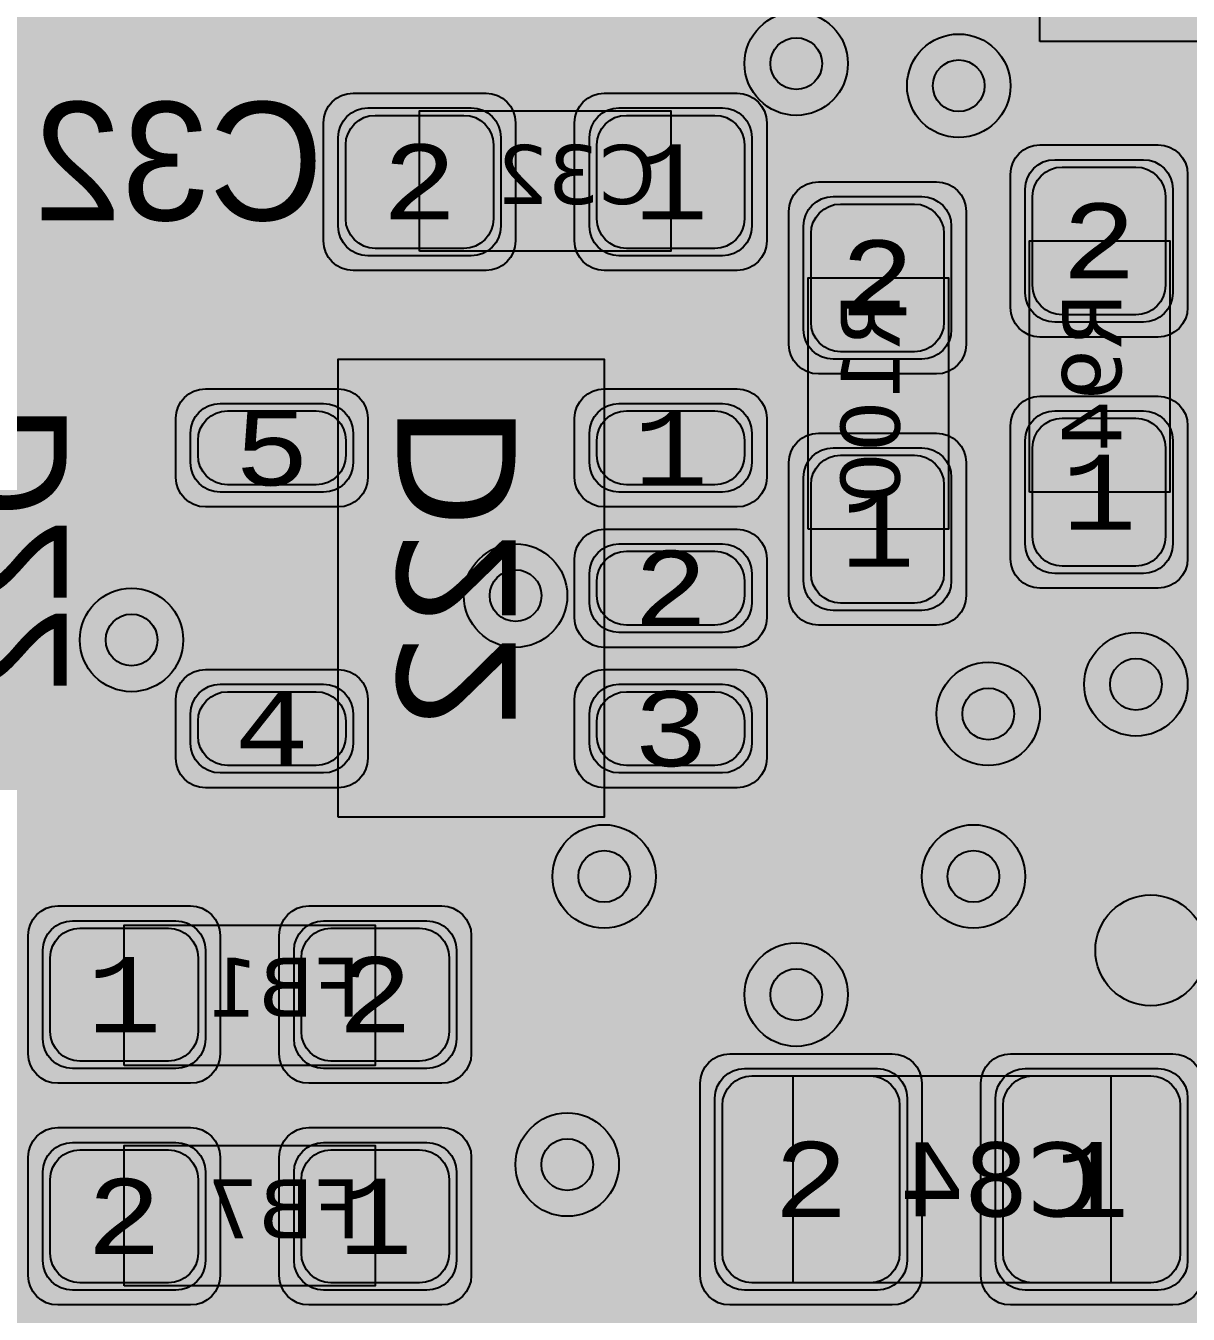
# Model space of a CAD drawing. Extents: x -98 to 119, y -207 to 98.
# Drawn here: x 14.48 to 22.35, y -0.16 to 8.56 of the extents above; entities that cross this region are included whole.
import ezdxf
from ezdxf.enums import TextEntityAlignment as Align

# ---------------------------------------------------------------- set-up
doc = ezdxf.new("R2010")
doc.units = 0
doc.header["$MEASUREMENT"] = 0
for name, color, linetype in [('ASSEMBLY_OUTLINES_BTM', 191, 'CONTINUOUS'), ('ASSEMBLY_PART_NUMBERS_BTM', 191, 'CONTINUOUS'), ('ASSEMBLY_PART_NUMBERS_TOP', 102, 'CONTINUOUS'), ('ASSEMBLY_REF_DES_BTM', 191, 'CONTINUOUS'), ('BOARD_OUTLINE', 10, 'CONTINUOUS'), ('DRILL_DRAWING', 21, 'CONTINUOUS'), ('GENERATED_SILKSCREEN_BTM', 255, 'CONTINUOUS'), ('MANUFACTURING_OUTLINES', 10, 'CONTINUOUS'), ('PART_PADS_SMD_BTM', 230, 'CONTINUOUS'), ('PIN_NUMBERS_BTM', 8, 'CONTINUOUS'), ('PIN_NUMBERS_TOP', 8, 'CONTINUOUS'), ('PLACEMENT_OUTLINES_BTM', 222, 'CONTINUOUS'), ('PLANE_DATA_LAYER_BOTTOM', 230, 'CONTINUOUS'), ('PLANE_SHAPES_LAYER_BOTTOM', 230, 'CONTINUOUS'), ('PLANE_SHAPES_LAYER_TOP', 150, 'CONTINUOUS'), ('ROUTE_BORDER', 151, 'CONTINUOUS'), ('SILKSCREEN_OUTLINES_BTM', 211, 'CONTINUOUS'), ('SILKSCREEN_REF_DES_BTM', 211, 'CONTINUOUS'), ('SOLDERMASK_PADS_BTM', 12, 'CONTINUOUS'), ('SOLDERPASTE_PADS_BTM', 12, 'CONTINUOUS'), ('TRACES_LAYER_BOTTOM', 230, 'CONTINUOUS'), ('TRACES_LAYER_TOP', 150, 'CONTINUOUS'), ('VIA_HOLES_LAYER_BOTTOM', 30, 'CONTINUOUS'), ('VIA_HOLES_LAYER_TOP', 30, 'CONTINUOUS'), ('VIA_PADS_LAYER_BOTTOM', 230, 'CONTINUOUS'), ('VIA_PADS_LAYER_TOP', 150, 'CONTINUOUS')]:
    doc.layers.add(name, color=color, linetype=linetype)
doc.styles.add('COURIER_NEW', font='COUR.TTF')
doc.styles.add('VERDANA', font='verdana.TTF')
doc.styles.add('VERIBEST_GERBER_0', font='txt')

msp = doc.modelspace()

# ---------------------------------------------------------------- hatches: boundary and pattern name
at = {"layer": 'GENERATED_SILKSCREEN_BTM'}
h = msp.add_hatch(color=256, dxfattribs=at)
edge = h.paths.add_edge_path()
edge.add_arc((22.1, 2.300002), 0.375, 0, 360)
at = {"layer": 'PLANE_DATA_LAYER_BOTTOM'}
h = msp.add_hatch(color=256, dxfattribs=at)
h.paths.add_polyline_path([(-96.5, 0, -1), (96.5, 0, -1)], flags=0)
h.paths.add_polyline_path([(92.251979, -7.43598, 0.72698816), (92.479659, -3.637852, -0.30860979), (92.431259, -3.566904, -0.00963525), (92.431316, -3.563968, 0.00963501), (92.5, -0.000006), (92.5, 0.000001, 0.05332526), (90.407665, 19.562826, -0.05332692), (90.405941, 19.578942), (90.405941, 19.578943, -0.23821791), (90.436919, 19.640273, 0.66175504), (89.584154, 23.221888, -0.29529758), (89.523137, 23.277841, 0.02240102), (87.08146, 31.194059, -0.0862063), (87.076996, 31.219756), (87.076996, 31.219757, -0.21018391), (87.101696, 31.275919, 0.67938251), (85.774921, 34.749845, -0.30186499), (85.705267, 34.797373, 0.04791583), (77.514669, 50.475005, -0.14530744), (77.502324, 50.516585, -0.1239887), (77.511414, 50.552678, 0.60660899), (75.516892, 53.486368, -0.27423899), (75.44586, 53.517962, 0.02152308), (70.565432, 59.806101, -0.17759524), (70.547363, 59.855368), (70.547363, 59.855369, -0.1118333), (70.5548, 59.888203, 0.66175545), (68.116894, 62.64715, -0.29529737), (68.036725, 62.667806, 0.05833458), (51.722715, 76.687749, -0.24933783), (51.689123, 76.750923), (51.689123, 76.750924, -0.06075989), (51.691357, 76.76924, 0.7149664), (48.509213, 78.818582, -0.31487112), (48.42205, 78.81342, 0.02280668), (41.042088, 82.896302, -0.28513695), (40.999698, 82.964591), (40.999698, 82.964596, -0.00424702), (40.999709, 82.965891, 0.64704661), (37.697353, 84.5176, -0.28975486), (37.616734, 84.505806, 0.05294354), (19.031563, 90.52099, -0.30833592), (18.972104, 90.582877, 0.69698225), (15.284156, 91.27756, -0.30833961), (15.206255, 91.241547, 0.02237069), (6.993138, 92.235275, -0.31520437), (6.925536, 92.290658, 0.71588806), (3.14462, 92.496703, -0.31520526), (3.0714, 92.448994, 0.06346806), (-20.215283, 90.264015, -0.32014225), (-20.296827, 90.298428, 0.72963938), (-23.995319, 89.386755, -0.32014403), (-24.051528, 89.318386, 0.01866354), (-30.645576, 87.275991, -0.30986574), (-30.72878, 87.298418, 0.70117084), (-34.249879, 85.978007, -0.00275269), (-34.249874, 85.977168, -0.30685575), (-34.29782, 85.9064, 0.04916641), (-50.410548, 77.556603, -0.32354836), (-50.499711, 77.561018, 0.73921276), (-53.660594, 75.408706, -0.07516987), (-53.657188, 75.386179), (-53.657188, 75.386178, -0.24247942), (-53.68916, 75.324127, 0.01996774), (-59.527063, 70.80098, -0.29848709), (-59.610009, 70.791065, 0.55672441), (-62.5, 69), (-62.5, 68.999999, 0.08270852), (-62.392031, 68.351756, -0.29848757), (-62.412702, 68.270818, 0.06718659), (-78.279974, 49.27977, -0.27781781), (-78.350169, 49.24438, 0.43635087), (-80.5, 47.25), (-80.5, 47.249999, 0.14146633), (-80.192238, 46.184011, -0.14146588), (-80.180512, 46.143397), (-80.180512, 46.143396, -0.13119073), (-80.190652, 46.105416, 0.01929482), (-83.506407, 39.786053, -0.3122068), (-83.581614, 39.742899, 0.43912347), (-85.75, 37.75, 0.20482962), (-85.131688, 36.303992, -0.20483071), (-85.10813, 36.248899), (-85.10813, 36.248898, -0.10091901), (-85.114214, 36.219062, 0.04809776), (-90.466303, 19.289839, -0.31487042), (-90.530154, 19.230281, 0.71496565), (-91.24073, 15.512631, -0.26937831), (-91.202277, 15.446437), (-91.202277, 15.446436, -0.04192983), (-91.203345, 15.433723, 0.01884133), (-92.106444, 8.523669, -0.32827121), (-92.166453, 8.456161, 0.35402801), (-93.75, 6.5), (-93.75, 6.499999, 0.3147083), (-92.438077, 4.622088, -0.31470689), (-92.388093, 4.55054), (-92.388093, 4.550537, -0.01228575), (-92.388185, 4.546794, 0.01229418), (-92.5, 0.00001), (-92.5, -0.000004, 0.05293339), (-90.438132, -19.421494, -0.32940864), (-90.475468, -19.504015, 0.27173254), (-91.5, -21.25, 0.40159771), (-89.586502, -23.248128, -0.32940451), (-89.516056, -23.305059, 0.02130735), (-87.207653, -30.839509, -0.32217733), (-87.232533, -30.924924, 0.23066593), (-88, -32.499999), (-88, -32.5, 0.43149503), (-85.882787, -34.496562, -0.3221788), (-85.807634, -34.544174, 0.04801617), (-77.643233, -50.277018, -0.30387878), (-77.644537, -50.3618, 0.152519), (-78, -51.499999), (-78, -51.5, 0.48198292), (-75.552374, -53.449264, -0.30388342), (-75.473145, -53.479475, 0.02199125), (-70.483925, -59.90214, -0.3186215), (-70.47622, -59.989968, 0.72539906), (-67.952631, -62.834176, -0.31862421), (-67.866344, -62.852281, 0.06239253), (-50.265124, -77.650932, -0.25435623), (-50.230332, -77.714899), (-50.230332, -77.7149, -0.03445317), (-50.231054, -77.725364, 0.03445193), (-50.25, -78), (-50.25, -78.000001, 0.60330822), (-47.119729, -79.649997, -0.29136265), (-47.037917, -79.64725, 0.02294124), (-39.54278, -83.621879, -0.2900128), (-39.499155, -83.690765), (-39.499155, -83.690766, -0.00713035), (-39.499186, -83.692939, 0.00713296), (-39.5, -83.749994), (-39.5, -83.75, 0.65808296), (-36.126004, -85.203319, -0.29776298), (-36.043963, -85.188513, 0.04901634), (-18.771876, -90.575199, -0.30186131), (-18.712566, -90.635139, 0.67938177), (-15.056336, -91.31372, -0.30186438), (-14.979467, -91.279054, 0.02174912), (-6.993138, -92.235275, -0.31520437), (-6.925536, -92.290658, 0.71588806), (-3.14462, -92.496703, -0.31520526), (-3.0714, -92.448994, 0.06250827), (19.869968, -90.340657, -0.3455664), (19.954737, -90.381493, 0.79435682), (23.75, -89.500001), (23.75, -89.499973, 0.00508686), (23.749586, -89.459281, -0.34558849), (23.806159, -89.384097, 0.02146945), (31.383958, -87.013201, -0.31444693), (31.468175, -87.035889, 0.70013084), (35, -85.75), (35, -85.749988, 0.00909926), (34.998675, -85.677212, -0.00905723), (34.998625, -85.674452), (34.998625, -85.674439, -0.3044722), (35.045955, -85.60392, 0.04798546), (50.721249, -77.353765, -0.31444166), (50.808431, -77.356288, 0.61621831), (54, -75.75), (54, -75.749999, 0.06775817), (53.927211, -75.215343, -0.06775352), (53.924438, -75.194974), (53.924438, -75.194973, -0.24153729), (53.95619, -75.13308, 0.02236582), (60.452055, -70.01285, -0.31311155), (60.538488, -70.003709, 0.71009535), (63.344013, -67.475653, -0.09971759), (63.33807, -67.446151), (63.33807, -67.44615, -0.20692806), (63.362073, -67.390635, 0.05820555), (77.187807, -50.973449, -0.31748667), (77.269693, -50.94147, 0.72222414), (79.294241, -47.729048, -0.17387366), (79.276877, -47.680625, -0.13609457), (79.287761, -47.641379, 0.02052348), (82.926938, -40.980152, -0.3530032), (83.013777, -40.939997, 0.48811211), (85.5, -39), (85.5, -38.999999, 0.2400736), (84.675602, -37.381988, -0.24007295), (84.644192, -37.320342), (84.644192, -37.320341, -0.10410562), (84.650658, -37.289623, 0.05054674), (90.411157, -19.546683, -0.32146983), (90.476988, -19.487077, 0.38127918), (92.25, -17.5, 0.2751437), (91.203224, -15.741772, -0.27514249), (91.163342, -15.674784), (91.163342, -15.674783, -0.04255495), (91.164442, -15.661882, 0.02223578), (92.195155, -7.50356, -0.31919634)], flags=0)
at = {"layer": 'PLANE_SHAPES_LAYER_BOTTOM'}
h = msp.add_hatch(color=256, dxfattribs=at)
h.paths.add_polyline_path([(-96.5, 0, -1), (96.5, 0, -1)], flags=0)
h.paths.add_polyline_path([(-92.5, 0, -1), (92.5, 0, -1)], flags=0)
at = {"layer": 'PLANE_SHAPES_LAYER_TOP'}
h = msp.add_hatch(color=256, dxfattribs=at)
h.paths.add_polyline_path([(-96.31345, 0, -1), (96.81345, 0, -1)], flags=0)
h.paths.add_polyline_path([(-92.25, 0, -1), (92.75, 0, -1)], flags=0)
h = msp.add_hatch(color=256, dxfattribs=at)
h.paths.add_polyline_path([(46.25, -35.15), (43.875, -38), (28.75, -38), (32.25, -34.5), (32.25, -30.5), (35.75, -30.5), (35.75, -27), (14.25, -27), (14.25, -24), (-10, -24), (-10, -18.75), (1.75, -18.75), (1.75, -9.25), (-10, -9.25), (-10, 32.75), (1.75, 32.75), (1.75, 34.25), (20.25, 34.25), (20.25, 25.25), (22.25, 23.25), (34.5, 23.25), (34.5, -26.5), (41.25, -26.5), (41.25, -20.5), (46.25, -20.5)])
h.paths.add_polyline_path([(-8.75, 10.25), (-8.75, 19.5), (1.25, 19.5), (1.25, 10.25)], flags=16)
h.paths.add_polyline_path([(6, 27.25), (6, 29.75), (15.45, 29.75), (15.45, 27.25)], flags=16)
at = {"layer": 'SILKSCREEN_OUTLINES_BTM'}
h = msp.add_hatch(color=256, dxfattribs=at)
edge = h.paths.add_edge_path()
edge.add_arc((22.1, 2.300002), 0.375, 0, 360)
at = {"layer": 'VIA_HOLES_LAYER_BOTTOM'}
h = msp.add_hatch(color=256, dxfattribs=at)
edge = h.paths.add_edge_path()
edge.add_arc((19.7, 8.3), 0.175, 0, 360)
h = msp.add_hatch(color=256, dxfattribs=at)
edge = h.paths.add_edge_path()
edge.add_arc((20.8, 8.15), 0.175, 0, 360)
h = msp.add_hatch(color=256, dxfattribs=at)
edge = h.paths.add_edge_path()
edge.add_arc((17.8, 4.7), 0.175, 0, 360)
h = msp.add_hatch(color=256, dxfattribs=at)
edge = h.paths.add_edge_path()
edge.add_arc((15.2, 4.4), 0.175, 0, 360)
h = msp.add_hatch(color=256, dxfattribs=at)
edge = h.paths.add_edge_path()
edge.add_arc((22, 4.1), 0.175, 0, 360)
h = msp.add_hatch(color=256, dxfattribs=at)
edge = h.paths.add_edge_path()
edge.add_arc((21, 3.9), 0.175, 0, 360)
h = msp.add_hatch(color=256, dxfattribs=at)
edge = h.paths.add_edge_path()
edge.add_arc((18.4, 2.8), 0.175, 0, 360)
h = msp.add_hatch(color=256, dxfattribs=at)
edge = h.paths.add_edge_path()
edge.add_arc((20.9, 2.8), 0.175, 0, 360)
h = msp.add_hatch(color=256, dxfattribs=at)
edge = h.paths.add_edge_path()
edge.add_arc((19.7, 2), 0.175, 0, 360)
h = msp.add_hatch(color=256, dxfattribs=at)
edge = h.paths.add_edge_path()
edge.add_arc((18.15, 0.85), 0.175, 0, 360)
at = {"layer": 'VIA_HOLES_LAYER_TOP'}
h = msp.add_hatch(color=256, dxfattribs=at)
edge = h.paths.add_edge_path()
edge.add_arc((19.7, 8.3), 0.175, 0, 360)
h = msp.add_hatch(color=256, dxfattribs=at)
edge = h.paths.add_edge_path()
edge.add_arc((20.8, 8.15), 0.175, 0, 360)
h = msp.add_hatch(color=256, dxfattribs=at)
edge = h.paths.add_edge_path()
edge.add_arc((17.8, 4.7), 0.175, 0, 360)
h = msp.add_hatch(color=256, dxfattribs=at)
edge = h.paths.add_edge_path()
edge.add_arc((15.2, 4.4), 0.175, 0, 360)
h = msp.add_hatch(color=256, dxfattribs=at)
edge = h.paths.add_edge_path()
edge.add_arc((22, 4.1), 0.175, 0, 360)
h = msp.add_hatch(color=256, dxfattribs=at)
edge = h.paths.add_edge_path()
edge.add_arc((21, 3.9), 0.175, 0, 360)
h = msp.add_hatch(color=256, dxfattribs=at)
edge = h.paths.add_edge_path()
edge.add_arc((18.4, 2.8), 0.175, 0, 360)
h = msp.add_hatch(color=256, dxfattribs=at)
edge = h.paths.add_edge_path()
edge.add_arc((20.9, 2.8), 0.175, 0, 360)
h = msp.add_hatch(color=256, dxfattribs=at)
edge = h.paths.add_edge_path()
edge.add_arc((19.7, 2), 0.175, 0, 360)
h = msp.add_hatch(color=256, dxfattribs=at)
edge = h.paths.add_edge_path()
edge.add_arc((18.15, 0.85), 0.175, 0, 360)

# ---------------------------------------------------------------- linework, layer by layer
at = {"layer": 'ASSEMBLY_OUTLINES_BTM', "const_width": 0.1}
for points in [[(21.35, 8.45), (21.35, 11.55), (23.15, 11.55), (23.15, 8.45)], [(16.6, 3.2), (16.6, 6.3), (18.4, 6.3), (18.4, 3.2)]]:
    msp.add_lwpolyline(points, close=True, dxfattribs=at)
at = {"layer": 'ASSEMBLY_OUTLINES_BTM'}
for points in [[(17.15, 7.03), (17.15, 7.98), (18.85, 7.98), (18.85, 7.03)], [(21.28, 5.4), (21.28, 7.1), (22.23, 7.1), (22.23, 5.4)], [(19.78, 5.15), (19.78, 6.85), (20.73, 6.85), (20.73, 5.15)], [(15.15, 1.52), (15.15, 2.47), (16.85, 2.47), (16.85, 1.52)], [(19.68, 0.05), (19.68, 1.45), (21.83, 1.45), (21.83, 0.05)], [(15.15, 0.03), (15.15, 0.98), (16.85, 0.98), (16.85, 0.03)]]:
    msp.add_lwpolyline(points, close=True, dxfattribs=at)
at = {"layer": 'BOARD_OUTLINE', "const_width": 0.1}
msp.add_lwpolyline([(-97.5, 0, -1), (97.5, 0, -1)], format="xyb", close=True, dxfattribs=at)
at = {"layer": 'GENERATED_SILKSCREEN_BTM', "const_width": 0.15}
for points in [[(22.55631, 8.450005, 0.00000718), (22.556303, 8.449995), (21.35, 8.449995, -0.41421356), (21.349995, 8.45), (21.349995, 8.693824, 0.00000979), (21.350005, 8.693828), (21.350005, 8.450005), (22.55631, 8.450005)], [(18.292098, 7.980005, 0.00001223), (18.292089, 7.979995), (17.707911, 7.979995, 0.00001223), (17.707902, 7.980005), (18.292098, 7.980005)], [(18.283844, 7.029995), (17.716156, 7.029995, 0.00001164), (17.716164, 7.030005), (18.283836, 7.030005, 0.00001164), (18.283844, 7.029995)], [(21.280005, 5.966164, 0.00001164), (21.279995, 5.966156), (21.279995, 6.533844, 0.00001164), (21.280005, 6.533836), (21.280005, 5.966164)], [(22.230005, 5.957902, 0.00001223), (22.229995, 5.957911), (22.229995, 6.542089, 0.00001223), (22.230005, 6.542098), (22.230005, 5.957902)], [(18.400005, 6.056176, 0.00000979), (18.399995, 6.056172), (18.399995, 6.299995), (16.600005, 6.299995), (16.600005, 6.056172, 0.00000979), (16.599995, 6.056176), (16.599995, 6.3, -0.41421356), (16.6, 6.300005), (18.4, 6.300005, -0.41421356), (18.400005, 6.3), (18.400005, 6.056176)], [(20.730005, 5.707902, 0.00001223), (20.729995, 5.707911), (20.729995, 6.292089, 0.00001223), (20.730005, 6.292098), (20.730005, 5.707902)], [(19.780005, 5.716164, 0.00001164), (19.779995, 5.716156), (19.779995, 6.283844, 0.00001164), (19.780005, 6.283836), (19.780005, 5.716164)], [(16.600005, 4.156172, 0.00000979), (16.599995, 4.156176), (16.599995, 5.343824, 0.00000979), (16.600005, 5.343828), (16.600005, 4.156172)], [(18.400005, 5.106176, 0.00000979), (18.399995, 5.106172), (18.399995, 5.343828, 0.00000979), (18.400005, 5.343824), (18.400005, 5.106176)], [(18.400005, 4.156176, 0.00000979), (18.399995, 4.156172), (18.399995, 4.393828, 0.00000979), (18.400005, 4.393824), (18.400005, 4.156176)], [(18.2564, 3.200005, 0.00001749), (18.256372, 3.199995), (16.6, 3.199995, -0.41421356), (16.599995, 3.2), (16.599995, 3.443824, 0.00000979), (16.600005, 3.443828), (16.600005, 3.200005), (18.2564, 3.200005)], [(18.400005, 3.225, 0.00000588), (18.399995, 3.225), (18.399995, 3.443828, 0.00000979), (18.400005, 3.443824), (18.400005, 3.225)], [(16.283844, 2.470005, 0.00001164), (16.283836, 2.469995), (15.716164, 2.469995, 0.00001164), (15.716156, 2.470005), (16.283844, 2.470005)], [(16.292098, 1.519995), (15.707902, 1.519995, 0.00001223), (15.707911, 1.520005), (16.292089, 1.520005, 0.00001223), (16.292098, 1.519995)], [(21.019515, 1.450005, 0.0000111), (21.019508, 1.449995), (20.480492, 1.449995, 0.0000111), (20.480485, 1.450005), (21.019515, 1.450005)], [(16.292098, 0.980005, 0.00001223), (16.292089, 0.979995), (15.707911, 0.979995, 0.00001223), (15.707902, 0.980005), (16.292098, 0.980005)], [(16.283844, 0.029995), (15.716156, 0.029995, 0.00001164), (15.716164, 0.030005), (16.283836, 0.030005, 0.00001164), (16.283844, 0.029995)], [(21.019515, 0.049995), (20.480485, 0.049995, 0.0000111), (20.480492, 0.050005), (21.019508, 0.050005, 0.0000111), (21.019515, 0.049995)]]:
    msp.add_lwpolyline(points, format="xyb", dxfattribs=at)
for points in [[(14.4508, 8.0232), (14.3164, 7.9136)], [(14.3428, 7.8928), (14.4676, 7.9936), (14.726, 7.9936), (14.8564, 7.8872), (14.862, 7.8856), (14.8676, 7.8864), (14.8724, 7.8888), (14.8764, 7.8936), (14.8788, 7.8984), (14.8796, 7.904), (14.8788, 7.9096), (14.8772, 7.912), (14.8748, 7.9136), (14.7404, 8.0232), (14.7372, 8.024), (14.7356, 8.0248), (14.734, 8.0256), (14.7308, 8.0264), (14.4612, 8.0264), (14.458, 8.0256), (14.4564, 8.0248), (14.454, 8.024), (14.4508, 8.0232)], [(15.4964, 7.2296), (15.6316, 7.3392), (15.634, 7.3408), (15.6356, 7.3432), (15.6364, 7.3456), (15.6364, 7.348), (15.6356, 7.3536), (15.6324, 7.3592), (15.6284, 7.3632), (15.6236, 7.3664), (15.618, 7.3672), (15.6124, 7.3656), (15.482, 7.2592), (15.2236, 7.2592), (15.0988, 7.36), (15.0988, 7.5088), (15.222, 7.6104), (15.3548, 7.6104), (15.3612, 7.612), (15.3652, 7.6152), (15.3676, 7.6208), (15.3684, 7.6264), (15.3676, 7.632), (15.3652, 7.6368), (15.3612, 7.6408), (15.3548, 7.6424), (15.222, 7.6424), (15.0988, 7.744), (15.0988, 7.8928), (15.2236, 7.9936), (15.482, 7.9936), (15.6124, 7.8872), (15.618, 7.8856), (15.6236, 7.8864), (15.6284, 7.8888), (15.6324, 7.8936), (15.6356, 7.8984), (15.6364, 7.904), (15.6364, 7.9072), (15.6356, 7.9096), (15.634, 7.912), (15.6316, 7.9136), (15.4964, 8.0232), (15.494, 8.024), (15.4916, 8.0248), (15.4908, 8.0256), (15.4876, 8.0264), (15.218, 8.0264), (15.214, 8.0256), (15.2124, 8.0248), (15.2108, 8.024), (15.2076, 8.0232), (15.0724, 7.9136), (15.07, 7.9096), (15.0692, 7.9064), (15.0676, 7.904), (15.0668, 7.9008), (15.0668, 7.736), (15.0676, 7.7336), (15.0692, 7.728), (15.07, 7.724), (15.0724, 7.7224), (15.19, 7.6264), (15.0724, 7.5304), (15.0716, 7.5288), (15.07, 7.5272), (15.0692, 7.5264), (15.0692, 7.5248), (15.0676, 7.5192), (15.0668, 7.5168), (15.0668, 7.352), (15.0676, 7.348), (15.0692, 7.3448), (15.07, 7.3416), (15.0724, 7.3392), (15.2076, 7.2296), (15.2108, 7.228), (15.2116, 7.2272), (15.214, 7.2272), (15.2148, 7.2264), (15.2156, 7.2264), (15.218, 7.2264), (15.4876, 7.2264), (15.4908, 7.2272), (15.494, 7.228), (15.4964, 7.2296)], [(16.2508, 7.2296), (16.3852, 7.3392), (16.3892, 7.3416), (16.39, 7.3448), (16.3916, 7.348), (16.3924, 7.352), (16.3924, 7.9008), (16.3916, 7.9048), (16.39, 7.908), (16.3884, 7.9096), (16.3876, 7.9112), (16.386, 7.9136), (16.2508, 8.0232), (16.2484, 8.024), (16.246, 8.0248), (16.2452, 8.0256), (16.242, 8.0264), (15.9724, 8.0264), (15.9684, 8.0256), (15.9668, 8.0248), (15.9644, 8.024), (15.962, 8.0232), (15.8268, 7.9136), (15.8236, 7.9096), (15.822, 7.9032), (15.8228, 7.8984), (15.8244, 7.8944), (15.8268, 7.8912), (15.8308, 7.888), (15.8348, 7.8856), (15.8388, 7.8848), (15.8428, 7.8848), (15.846, 7.8872), (15.978, 7.9936), (16.2364, 7.9936), (16.3596, 7.8928), (16.3596, 7.36), (16.2364, 7.2592), (15.978, 7.2592), (15.846, 7.3656), (15.8428, 7.3672), (15.8388, 7.368), (15.8348, 7.3672), (15.8308, 7.3648), (15.8268, 7.3616), (15.8244, 7.3576), (15.8228, 7.3528), (15.822, 7.348), (15.8236, 7.3432), (15.8268, 7.3392), (15.962, 7.2296), (15.9652, 7.228), (15.966, 7.2272), (15.9684, 7.2272), (15.9692, 7.2264), (15.97, 7.2264), (15.9724, 7.2264), (16.242, 7.2264), (16.2452, 7.2272), (16.2484, 7.228), (16.2508, 7.2296)], [(14.3164, 7.7776), (14.8492, 7.3448), (14.8492, 7.2592), (14.3268, 7.2592)], [(14.3268, 7.2264), (14.866, 7.2264), (14.8724, 7.228), (14.8764, 7.232), (14.8804, 7.236), (14.882, 7.2424), (14.882, 7.352), (14.8812, 7.3544), (14.8796, 7.36), (14.878, 7.3624), (14.8772, 7.364), (14.8748, 7.3656), (14.3428, 7.7992)], [(13.9728, 5.8924), (14.7408, 5.8924), (14.7472, 5.8908), (14.7512, 5.886), (14.756, 5.882), (14.7568, 5.8764), (14.7568, 5.4716), (14.7568, 5.4684), (14.756, 5.4668), (14.7552, 5.4644), (14.7536, 5.4612), (14.644, 5.326), (14.6408, 5.3236), (14.6392, 5.3228), (14.6352, 5.3212), (14.6312, 5.3204), (14.0824, 5.3204)], [(13.9896, 5.8588), (13.9896, 5.4772), (14.0904, 5.3524), (14.6232, 5.3524), (14.724, 5.4772), (14.724, 5.8588), (13.9896, 5.8588)], [(14.2056, 4.57), (14.6384, 5.1028), (14.724, 5.1028), (14.724, 4.5804), (14.7256, 4.5748), (14.7288, 4.57), (14.7344, 4.5676), (14.7408, 4.5668), (14.7464, 4.5676), (14.752, 4.57), (14.7552, 4.5748), (14.7568, 4.5804), (14.7568, 5.1196), (14.7552, 5.126), (14.7512, 5.13), (14.7472, 5.134), (14.7408, 5.1356), (14.6312, 5.1356), (14.6288, 5.1348), (14.6232, 5.1332), (14.6208, 5.1316), (14.6192, 5.13), (14.6176, 5.1284), (14.184, 4.5964)], [(14.2056, 3.814), (14.6384, 4.3468), (14.724, 4.3468), (14.724, 3.8244), (14.7256, 3.8188), (14.7288, 3.814), (14.7344, 3.8116), (14.7408, 3.8108), (14.7464, 3.8116), (14.752, 3.814), (14.7552, 3.8188), (14.7568, 3.8244), (14.7568, 4.3636), (14.7552, 4.37), (14.7512, 4.374), (14.7472, 4.378), (14.7408, 4.3796), (14.6312, 4.3796), (14.6288, 4.3788), (14.6232, 4.3772), (14.6208, 4.3756), (14.6192, 4.374), (14.6176, 4.3724), (14.184, 3.8404)]]:
    msp.add_lwpolyline(points, dxfattribs=at)
at = {"layer": 'GENERATED_SILKSCREEN_BTM'}
msp.add_circle((22.1, 2.300002), 0.375, dxfattribs=at)
at = {"layer": 'MANUFACTURING_OUTLINES'}
msp.add_circle((0, 0), 97.575405, dxfattribs=at)
at = {"layer": 'PART_PADS_SMD_BTM'}
for points in [[(17.7, 7.2, -0.41421356), (17.5, 7), (16.8, 7, -0.41421356), (16.6, 7.2), (16.6, 7.8, -0.41421356), (16.8, 8), (17.5, 8, -0.41421356), (17.7, 7.8)], [(19.4, 7.2, -0.41421356), (19.2, 7), (18.5, 7, -0.41421356), (18.3, 7.2), (18.3, 7.8, -0.41421356), (18.5, 8), (19.2, 8, -0.41421356), (19.4, 7.8)], [(21.45, 6.55, -0.41421356), (21.25, 6.75), (21.25, 7.45, -0.41421356), (21.45, 7.65), (22.05, 7.65, -0.41421356), (22.25, 7.45), (22.25, 6.75, -0.41421356), (22.05, 6.55)], [(19.95, 6.3, -0.41421356), (19.75, 6.5), (19.75, 7.2, -0.41421356), (19.95, 7.4), (20.55, 7.4, -0.41421356), (20.75, 7.2), (20.75, 6.5, -0.41421356), (20.55, 6.3)], [(16.7, 5.6, -0.41421356), (16.5, 5.4), (15.8, 5.4, -0.41421356), (15.6, 5.6), (15.6, 5.8, -0.41421356), (15.8, 6), (16.5, 6, -0.41421356), (16.7, 5.8)], [(19.4, 5.6, -0.41421356), (19.2, 5.4), (18.5, 5.4, -0.41421356), (18.3, 5.6), (18.3, 5.8, -0.41421356), (18.5, 6), (19.2, 6, -0.41421356), (19.4, 5.8)], [(21.45, 4.85, -0.41421356), (21.25, 5.05), (21.25, 5.75, -0.41421356), (21.45, 5.95), (22.05, 5.95, -0.41421356), (22.25, 5.75), (22.25, 5.05, -0.41421356), (22.05, 4.85)], [(19.95, 4.6, -0.41421356), (19.75, 4.8), (19.75, 5.5, -0.41421356), (19.95, 5.7), (20.55, 5.7, -0.41421356), (20.75, 5.5), (20.75, 4.8, -0.41421356), (20.55, 4.6)], [(19.4, 4.65, -0.41421356), (19.2, 4.45), (18.5, 4.45, -0.41421356), (18.3, 4.65), (18.3, 4.85, -0.41421356), (18.5, 5.05), (19.2, 5.05, -0.41421356), (19.4, 4.85)], [(16.7, 3.7, -0.41421356), (16.5, 3.5), (15.8, 3.5, -0.41421356), (15.6, 3.7), (15.6, 3.9, -0.41421356), (15.8, 4.1), (16.5, 4.1, -0.41421356), (16.7, 3.9)], [(19.4, 3.7, -0.41421356), (19.2, 3.5), (18.5, 3.5, -0.41421356), (18.3, 3.7), (18.3, 3.9, -0.41421356), (18.5, 4.1), (19.2, 4.1, -0.41421356), (19.4, 3.9)], [(14.6, 2.3, -0.41421356), (14.8, 2.5), (15.5, 2.5, -0.41421356), (15.7, 2.3), (15.7, 1.7, -0.41421356), (15.5, 1.5), (14.8, 1.5, -0.41421356), (14.6, 1.7)], [(16.3, 2.3, -0.41421356), (16.5, 2.5), (17.2, 2.5, -0.41421356), (17.4, 2.3), (17.4, 1.7, -0.41421356), (17.2, 1.5), (16.5, 1.5, -0.41421356), (16.3, 1.7)], [(19.35, 0, -0.41421356), (19.15, 0.2), (19.15, 1.3, -0.41421356), (19.35, 1.5), (20.25, 1.5, -0.41421356), (20.45, 1.3), (20.45, 0.2, -0.41421356), (20.25, 0)], [(21.25, 0, -0.41421356), (21.05, 0.2), (21.05, 1.3, -0.41421356), (21.25, 1.5), (22.15, 1.5, -0.41421356), (22.35, 1.3), (22.35, 0.2, -0.41421356), (22.15, 0)], [(15.7, 0.2, -0.41421356), (15.5, 0), (14.8, 0, -0.41421356), (14.6, 0.2), (14.6, 0.8, -0.41421356), (14.8, 1), (15.5, 1, -0.41421356), (15.7, 0.8)], [(17.4, 0.2, -0.41421356), (17.2, 0), (16.5, 0, -0.41421356), (16.3, 0.2), (16.3, 0.8, -0.41421356), (16.5, 1), (17.2, 1, -0.41421356), (17.4, 0.8)]]:
    msp.add_lwpolyline(points, format="xyb", close=True, dxfattribs=at)
at = {"layer": 'PLACEMENT_OUTLINES_BTM'}
for points in [[(21.35, 8.45), (21.35, 11.55), (23.15, 11.55), (23.15, 8.45)], [(17.15, 7.03), (17.15, 7.98), (18.85, 7.98), (18.85, 7.03)], [(21.28, 5.4), (21.28, 7.1), (22.23, 7.1), (22.23, 5.4)], [(19.78, 5.15), (19.78, 6.85), (20.73, 6.85), (20.73, 5.15)], [(16.6, 3.2), (16.6, 6.3), (18.4, 6.3), (18.4, 3.2)], [(15.15, 1.52), (15.15, 2.47), (16.85, 2.47), (16.85, 1.52)], [(19.68, 0.05), (19.68, 1.45), (21.83, 1.45), (21.83, 0.05)], [(15.15, 0.03), (15.15, 0.98), (16.85, 0.98), (16.85, 0.03)]]:
    msp.add_lwpolyline(points, close=True, dxfattribs=at)
at = {"layer": 'ROUTE_BORDER'}
msp.add_circle((0, 0), 96.5, dxfattribs=at)
at = {"layer": 'SILKSCREEN_OUTLINES_BTM'}
for points in [[(21.35, 8.45), (21.35, 11.55), (23.15, 11.55), (23.15, 8.45)], [(17.15, 7.03), (17.15, 7.98), (18.85, 7.98), (18.85, 7.03)], [(21.28, 5.4), (21.28, 7.1), (22.23, 7.1), (22.23, 5.4)], [(19.78, 5.15), (19.78, 6.85), (20.73, 6.85), (20.73, 5.15)], [(16.6, 3.2), (16.6, 6.3), (18.4, 6.3), (18.4, 3.2)], [(15.15, 1.52), (15.15, 2.47), (16.85, 2.47), (16.85, 1.52)], [(19.68, 0.05), (19.68, 1.45), (21.83, 1.45), (21.83, 0.05)], [(15.15, 0.03), (15.15, 0.98), (16.85, 0.98), (16.85, 0.03)]]:
    msp.add_lwpolyline(points, close=True, dxfattribs=at)
msp.add_circle((22.1, 2.300002), 0.375, dxfattribs=at)
at = {"layer": 'SOLDERMASK_PADS_BTM'}
for points in [[(17.8, 7.1, -0.41421356), (17.6, 6.9), (16.7, 6.9, -0.41421356), (16.5, 7.1), (16.5, 7.9, -0.41421356), (16.7, 8.1), (17.6, 8.1, -0.41421356), (17.8, 7.9)], [(19.5, 7.1, -0.41421356), (19.3, 6.9), (18.4, 6.9, -0.41421356), (18.2, 7.1), (18.2, 7.9, -0.41421356), (18.4, 8.1), (19.3, 8.1, -0.41421356), (19.5, 7.9)], [(21.35, 6.45, -0.41421356), (21.15, 6.65), (21.15, 7.55, -0.41421356), (21.35, 7.75), (22.15, 7.75, -0.41421356), (22.35, 7.55), (22.35, 6.65, -0.41421356), (22.15, 6.45)], [(19.85, 6.2, -0.41421356), (19.65, 6.4), (19.65, 7.3, -0.41421356), (19.85, 7.5), (20.65, 7.5, -0.41421356), (20.85, 7.3), (20.85, 6.4, -0.41421356), (20.65, 6.2)], [(16.8, 5.5, -0.41421356), (16.6, 5.3), (15.7, 5.3, -0.41421356), (15.5, 5.5), (15.5, 5.9, -0.41421356), (15.7, 6.1), (16.6, 6.1, -0.41421356), (16.8, 5.9)], [(19.5, 5.5, -0.41421356), (19.3, 5.3), (18.4, 5.3, -0.41421356), (18.2, 5.5), (18.2, 5.9, -0.41421356), (18.4, 6.1), (19.3, 6.1, -0.41421356), (19.5, 5.9)], [(21.35, 4.75, -0.41421356), (21.15, 4.95), (21.15, 5.85, -0.41421356), (21.35, 6.05), (22.15, 6.05, -0.41421356), (22.35, 5.85), (22.35, 4.95, -0.41421356), (22.15, 4.75)], [(19.85, 4.5, -0.41421356), (19.65, 4.7), (19.65, 5.6, -0.41421356), (19.85, 5.8), (20.65, 5.8, -0.41421356), (20.85, 5.6), (20.85, 4.7, -0.41421356), (20.65, 4.5)], [(19.5, 4.55, -0.41421356), (19.3, 4.35), (18.4, 4.35, -0.41421356), (18.2, 4.55), (18.2, 4.95, -0.41421356), (18.4, 5.15), (19.3, 5.15, -0.41421356), (19.5, 4.95)], [(16.8, 3.6, -0.41421356), (16.6, 3.4), (15.7, 3.4, -0.41421356), (15.5, 3.6), (15.5, 4, -0.41421356), (15.7, 4.2), (16.6, 4.2, -0.41421356), (16.8, 4)], [(19.5, 3.6, -0.41421356), (19.3, 3.4), (18.4, 3.4, -0.41421356), (18.2, 3.6), (18.2, 4, -0.41421356), (18.4, 4.2), (19.3, 4.2, -0.41421356), (19.5, 4)], [(14.5, 2.4, -0.41421356), (14.7, 2.6), (15.6, 2.6, -0.41421356), (15.8, 2.4), (15.8, 1.6, -0.41421356), (15.6, 1.4), (14.7, 1.4, -0.41421356), (14.5, 1.6)], [(16.2, 2.4, -0.41421356), (16.4, 2.6), (17.3, 2.6, -0.41421356), (17.5, 2.4), (17.5, 1.6, -0.41421356), (17.3, 1.4), (16.4, 1.4, -0.41421356), (16.2, 1.6)], [(19.25, -0.1, -0.41421356), (19.05, 0.1), (19.05, 1.4, -0.41421356), (19.25, 1.6), (20.35, 1.6, -0.41421356), (20.55, 1.4), (20.55, 0.1, -0.41421356), (20.35, -0.1)], [(21.15, -0.1, -0.41421356), (20.95, 0.1), (20.95, 1.4, -0.41421356), (21.15, 1.6), (22.25, 1.6, -0.41421356), (22.45, 1.4), (22.45, 0.1, -0.41421356), (22.25, -0.1)], [(15.8, 0.1, -0.41421356), (15.6, -0.1), (14.7, -0.1, -0.41421356), (14.5, 0.1), (14.5, 0.9, -0.41421356), (14.7, 1.1), (15.6, 1.1, -0.41421356), (15.8, 0.9)], [(17.5, 0.1, -0.41421356), (17.3, -0.1), (16.4, -0.1, -0.41421356), (16.2, 0.1), (16.2, 0.9, -0.41421356), (16.4, 1.1), (17.3, 1.1, -0.41421356), (17.5, 0.9)]]:
    msp.add_lwpolyline(points, format="xyb", close=True, dxfattribs=at)
at = {"layer": 'SOLDERPASTE_PADS_BTM'}
for points in [[(17.65, 7.25, -0.41421356), (17.45, 7.05), (16.85, 7.05, -0.41421356), (16.65, 7.25), (16.65, 7.75, -0.41421356), (16.85, 7.95), (17.45, 7.95, -0.41421356), (17.65, 7.75)], [(19.35, 7.25, -0.41421356), (19.15, 7.05), (18.55, 7.05, -0.41421356), (18.35, 7.25), (18.35, 7.75, -0.41421356), (18.55, 7.95), (19.15, 7.95, -0.41421356), (19.35, 7.75)], [(21.5, 6.6, -0.41421356), (21.3, 6.8), (21.3, 7.4, -0.41421356), (21.5, 7.6), (22, 7.6, -0.41421356), (22.2, 7.4), (22.2, 6.8, -0.41421356), (22, 6.6)], [(20, 6.35, -0.41421356), (19.8, 6.55), (19.8, 7.15, -0.41421356), (20, 7.35), (20.5, 7.35, -0.41421356), (20.7, 7.15), (20.7, 6.55, -0.41421356), (20.5, 6.35)], [(16.65, 5.65, -0.41421356), (16.45, 5.45), (15.85, 5.45, -0.41421356), (15.65, 5.65), (15.65, 5.75, -0.41421356), (15.85, 5.95), (16.45, 5.95, -0.41421356), (16.65, 5.75)], [(19.35, 5.65, -0.41421356), (19.15, 5.45), (18.55, 5.45, -0.41421356), (18.35, 5.65), (18.35, 5.75, -0.41421356), (18.55, 5.95), (19.15, 5.95, -0.41421356), (19.35, 5.75)], [(21.5, 4.9, -0.41421356), (21.3, 5.1), (21.3, 5.7, -0.41421356), (21.5, 5.9), (22, 5.9, -0.41421356), (22.2, 5.7), (22.2, 5.1, -0.41421356), (22, 4.9)], [(20, 4.65, -0.41421356), (19.8, 4.85), (19.8, 5.45, -0.41421356), (20, 5.65), (20.5, 5.65, -0.41421356), (20.7, 5.45), (20.7, 4.85, -0.41421356), (20.5, 4.65)], [(19.35, 4.7, -0.41421356), (19.15, 4.5), (18.55, 4.5, -0.41421356), (18.35, 4.7), (18.35, 4.8, -0.41421356), (18.55, 5), (19.15, 5, -0.41421356), (19.35, 4.8)], [(16.65, 3.75, -0.41421356), (16.45, 3.55), (15.85, 3.55, -0.41421356), (15.65, 3.75), (15.65, 3.85, -0.41421356), (15.85, 4.05), (16.45, 4.05, -0.41421356), (16.65, 3.85)], [(19.35, 3.75, -0.41421356), (19.15, 3.55), (18.55, 3.55, -0.41421356), (18.35, 3.75), (18.35, 3.85, -0.41421356), (18.55, 4.05), (19.15, 4.05, -0.41421356), (19.35, 3.85)], [(14.65, 2.25, -0.41421356), (14.85, 2.45), (15.45, 2.45, -0.41421356), (15.65, 2.25), (15.65, 1.75, -0.41421356), (15.45, 1.55), (14.85, 1.55, -0.41421356), (14.65, 1.75)], [(16.35, 2.25, -0.41421356), (16.55, 2.45), (17.15, 2.45, -0.41421356), (17.35, 2.25), (17.35, 1.75, -0.41421356), (17.15, 1.55), (16.55, 1.55, -0.41421356), (16.35, 1.75)], [(19.4, 0.05, -0.41421356), (19.2, 0.25), (19.2, 1.25, -0.41421356), (19.4, 1.45), (20.2, 1.45, -0.41421356), (20.4, 1.25), (20.4, 0.25, -0.41421356), (20.2, 0.05)], [(21.3, 0.05, -0.41421356), (21.1, 0.25), (21.1, 1.25, -0.41421356), (21.3, 1.45), (22.1, 1.45, -0.41421356), (22.3, 1.25), (22.3, 0.25, -0.41421356), (22.1, 0.05)], [(15.65, 0.25, -0.41421356), (15.45, 0.05), (14.85, 0.05, -0.41421356), (14.65, 0.25), (14.65, 0.75, -0.41421356), (14.85, 0.95), (15.45, 0.95, -0.41421356), (15.65, 0.75)], [(17.35, 0.25, -0.41421356), (17.15, 0.05), (16.55, 0.05, -0.41421356), (16.35, 0.25), (16.35, 0.75, -0.41421356), (16.55, 0.95), (17.15, 0.95, -0.41421356), (17.35, 0.75)]]:
    msp.add_lwpolyline(points, format="xyb", close=True, dxfattribs=at)
at = {"layer": 'TRACES_LAYER_BOTTOM'}
for points, const_width in [([(11.05, 14.925), (13.03908, 14.925), (15.325, 12.63908), (15.325, 5.799289), (13.425, 3.899289), (13.425, 0.903248), (15.6, -1.271752), (15.6, -4.8)], 0.25), ([(15, -6.8), (15, -5.892492), (14.549027, -5.441519), (14.549027, -0.949457), (13.025, 0.57457), (13.025, 4.087562), (14.925, 5.987562), (14.925, 12.3732), (13.0232, 14.275), (11.05, 14.275)], 0.25), ([(11.05, 13.625), (13.06102, 13.625), (14.525, 12.16102), (14.525, 6.153248), (12.625, 4.253248), (12.625, 0.408884), (14.1, -1.066116), (14.1, -6.4)], 0.25), ([(19.1, 9.3), (19.475, 9.3), (19.475, 8.725), (19.9, 8.3), (19.7, 8.3)], 0.35), ([(20.9, 9.05), (20.9, 8.475), (20.853658, 8.428658), (20.853658, 8.203658), (20.8, 8.15)], 0.35), ([(19.7, 8.3), (19.535876, 8.135876), (19.485876, 8.135876), (18.85, 7.5)], 0.35), ([(17.15, 7.5), (16.15, 6.5), (16.15, 5.7)], 0.35), ([(17.15, 7.5), (17.2, 7.5), (18.2, 6.5), (20.25, 6.5), (20.25, 6.85)], 0.35), ([(21.75, 7.1), (20.5, 7.1), (20.25, 6.85)], 0.35), ([(26.1, 6.054004), (26.05, 6.054004), (25.163508, 6.940496), (23.378552, 6.940496), (23.219048, 7.1), (21.75, 7.1)], 0.25), ([(18.85, 5.7), (19.7, 5.7), (20.25, 5.15)], 0.35), ([(21.75, 5.4), (21.271578, 4.921578), (21.271578, 4.171578), (21, 3.9)], 0.35), ([(20.25, 5.15), (20.25, 3.45), (20.9, 2.8)], 0.35), ([(18.85, 4.75), (17.85, 4.75), (17.8, 4.7)], 0.35), ([(15.2, 4.4), (15.2, 3.875), (15.275, 3.8), (16.15, 3.8)], 0.35), ([(23.05, 4.300002), (22.1, 4.300002), (22, 4.200002), (22, 4.1)], 0.25), ([(22, 4.1), (22, 4.055002), (22.255, 3.800002), (23.05, 3.800002)], 0.25), ([(18.85, 3.8), (18.85, 3.175), (18.475, 2.8), (18.4, 2.8)], 0.35), ([(20.9, 2.8), (22.254998, 2.8), (22.255, 2.800002), (23.05, 2.800002)], 0.25), ([(15.15, 2), (14.3, 2), (14.1, 1.8)], 0.35), ([(17.535876, 1.135876), (17.535876, 1.364124), (16.9, 2), (16.85, 2)], 0.35), ([(19.7, 2), (19.8, 1.9), (19.8, 0.75)], 0.35), ([(40, 1.7), (38.513431, 0.213431), (36.178539, 0.213431), (32.228865, -3.736243), (24.941681, -3.736243), (21.693527, -0.488089), (18.874785, -0.488089), (18.219345, 0.167351), (18.219345, 0.175), (18.15, 0.244345), (18.15, 0.85)], 0.35), ([(17.535876, 1.135876), (16.9, 0.5), (16.85, 0.5)], 0.35), ([(17.535876, 1.135876), (17.864124, 1.135876), (18.15, 0.85)], 0.35), ([(21.7, 0.75), (23.025, 0.75), (23.075, 0.7)], 0.35), ([(15.15, 0.5), (15.2, 0.5), (16.469995, -0.769995), (16.469995, -6.419995), (16.975, -6.925), (18.05, -6.925)], 0.35)]:
    msp.add_lwpolyline(points, dxfattribs=dict(at, const_width=const_width))
at = {"layer": 'TRACES_LAYER_TOP'}
for points, const_width in [([(5.9, 7.1), (7.207898, 8.407898), (14.307898, 8.407898), (16, 10.1), (16.2, 10.1)], 0.35), ([(20.8, 8.15), (19.050002, 6.400002), (6.775002, 6.400002), (6.575, 6.2), (5.9, 6.2)], 0.35), ([(4.7, 6.6), (4.7, 5.616116), (7.159067, 3.157049), (17.104411, 3.157049), (17.647364, 3.700002), (19.999998, 3.700002), (20.9, 2.8)], 0.25), ([(23, 5.900002), (17.667199, 5.900002), (15.492197, 3.725), (14.920405, 3.725), (13.745405, 4.9), (6.9, 4.9)], 0.35), ([(15.2, 4.4), (13.996586, 5.603414), (6.583456, 5.603414), (6.280042, 5.3), (5.9, 5.3)], 0.35), ([(21, 3.9), (20.2, 4.7), (17.8, 4.7)], 0.35), ([(21, 3.9), (21.92607, 2.97393), (21.92607, 0.063963), (23.274473, -1.28444), (29.28444, -1.28444), (29.9, -1.9)], 0.35), ([(5.4, -1.3), (6.459775, -1.3), (10.351421, 2.591646), (16.408354, 2.591646), (18.15, 0.85)], 0.5)]:
    msp.add_lwpolyline(points, dxfattribs=dict(at, const_width=const_width))
at = {"layer": 'VIA_HOLES_LAYER_BOTTOM'}
for centre in [(19.7, 8.3), (20.8, 8.15), (17.8, 4.7), (15.2, 4.4), (22, 4.1), (21, 3.9), (18.4, 2.8), (20.9, 2.8), (19.7, 2), (18.15, 0.85)]:
    msp.add_circle(centre, 0.175, dxfattribs=at)
at = {"layer": 'VIA_HOLES_LAYER_TOP'}
for centre in [(19.7, 8.3), (20.8, 8.15), (17.8, 4.7), (15.2, 4.4), (22, 4.1), (21, 3.9), (18.4, 2.8), (20.9, 2.8), (19.7, 2), (18.15, 0.85)]:
    msp.add_circle(centre, 0.175, dxfattribs=at)
at = {"layer": 'VIA_PADS_LAYER_BOTTOM'}
for centre in [(19.7, 8.3), (20.8, 8.15), (17.8, 4.7), (15.2, 4.4), (22, 4.1), (21, 3.9), (18.4, 2.8), (20.9, 2.8), (19.7, 2), (18.15, 0.85)]:
    msp.add_circle(centre, 0.35, dxfattribs=at)
at = {"layer": 'VIA_PADS_LAYER_TOP'}
for centre in [(19.7, 8.3), (20.8, 8.15), (17.8, 4.7), (15.2, 4.4), (22, 4.1), (21, 3.9), (18.4, 2.8), (20.9, 2.8), (19.7, 2), (18.15, 0.85)]:
    msp.add_circle(centre, 0.35, dxfattribs=at)

# ---------------------------------------------------------------- texts
at = {"layer": 'ASSEMBLY_PART_NUMBERS_BTM', "style": 'VERIBEST_GERBER_0', "text_generation_flag": 2}
for s, p in [('LMH6644MAX/NOPB', (13.29, 28.5)), ('ERJ-3EKF2052V', (18.46, 26.5)), ('SN74LVC1G08DBVR', (20.29, 10.25)), ('ERJ-3EKF4701V', (19.21, 6.25)), ('ERJ-3EKF4701V', (17.71, 6)), ('SN74AHCT1G00DBVR', (20.04, 4.75))]:
    msp.add_text(s, height=2.032, rotation=90, dxfattribs=at).set_placement(p, align=Align.TOP_LEFT)
for s, p in [('ERJ-3EKF4701V', (17.75, 10.46)), ('ERJ-3EKF10R0V', (25.25, 10.29)), ('ERJ-3EKF4701V', (25.25, 8.594004)), ('ERJ-3EKF4701V', (32.25, 7.71)), ('ERJ-3GEY0R00V', (36.5, 7.71)), ('CL10B104KB8SFNC', (41, 7.21)), ('ERJ-6GEYJ471V', (38, 5.71)), ('CL21B225KOFNNNE', (32.25, 5.21)), ('CL10B104KB8SFNC', (18, 4.96)), ('MMZ1608A182B', (28.75, 4.71)), ('MMZ1608S102A', (16, 4.54))]:
    msp.add_text(s, height=2.032, dxfattribs=at).set_placement(p, align=Align.TOP_LEFT)
at = {"layer": 'ASSEMBLY_PART_NUMBERS_TOP', "style": 'VERIBEST_GERBER_0'}
for s, p in [('CL21B106KOQNNNE', (20.21, 23.75)), ('ERJ-3GEY0R00V', (23.96, 23.75))]:
    msp.add_text(s, height=2.032, rotation=270, dxfattribs=at).set_placement(p, align=Align.TOP_LEFT)
msp.add_text('ERJ-3EKF4701V', height=2.032, dxfattribs=at).set_placement((-4.75, 9.21), align=Align.TOP_LEFT)
at = {"layer": 'ASSEMBLY_REF_DES_BTM', "style": 'VERDANA', "text_generation_flag": 2}
for s, height, p in [('C32', 0.4, (18.75, 7.75)), ('FB1', 0.4, (16.75, 2.25)), ('C84', 0.5, (21.75, 1)), ('FB7', 0.4, (16.75, 0.75))]:
    msp.add_text(s, height=height, dxfattribs=at).set_placement(p, align=Align.TOP_LEFT)
for s, height, p in [('R100', 0.4, (20, 6.75)), ('R94', 0.4, (21.5, 6.75)), ('D22', 0.8, (17, 6))]:
    msp.add_text(s, height=height, rotation=90, dxfattribs=at).set_placement(p, align=Align.TOP_LEFT)
at = {"layer": 'DRILL_DRAWING', "style": 'VERIBEST_GERBER_0'}
for s, p in [('A', (19.7, 8.3)), ('A', (22.9, 8.2)), ('A', (20.8, 8.15)), ('A', (23, 5.900002)), ('A', (17.8, 4.7)), ('A', (15.2, 4.4)), ('A', (22, 4.1)), ('A', (21, 3.9)), ('A', (18.4, 2.8)), ('A', (20.9, 2.8)), ('A', (19.7, 2)), ('A', (14.1, 1.8)), ('P', (23, 1.75)), ('A', (18.15, 0.85)), ('A', (23.1, 0.7))]:
    msp.add_text(s, height=2, dxfattribs=at).set_placement(p, align=Align.MIDDLE_CENTER)
at = {"layer": 'PIN_NUMBERS_BTM', "style": 'COURIER_NEW'}
for s, p in [('2', (17.15, 7.5)), ('1', (18.85, 7.5)), ('2', (21.75, 7.1)), ('2', (20.25, 6.85)), ('5', (16.15, 5.7)), ('1', (18.85, 5.7)), ('1', (21.75, 5.4)), ('1', (20.25, 5.15)), ('2', (18.85, 4.75)), ('4', (16.15, 3.8)), ('3', (18.85, 3.8)), ('1', (15.15, 2)), ('2', (16.85, 2)), ('2', (19.8, 0.75)), ('1', (21.7, 0.75)), ('2', (15.15, 0.5)), ('1', (16.85, 0.5))]:
    msp.add_text(s, height=0.508, dxfattribs=at).set_placement(p, align=Align.MIDDLE_CENTER)
at = {"layer": 'PIN_NUMBERS_TOP', "style": 'COURIER_NEW'}
for s, p in [('2', (17.15, 7.5)), ('1', (18.85, 7.5)), ('2', (21.75, 7.1)), ('2', (20.25, 6.85)), ('5', (16.15, 5.7)), ('1', (18.85, 5.7)), ('1', (21.75, 5.4)), ('1', (20.25, 5.15)), ('2', (18.85, 4.75)), ('4', (16.15, 3.8)), ('3', (18.85, 3.8)), ('1', (15.15, 2)), ('2', (16.85, 2)), ('2', (19.8, 0.75)), ('1', (21.7, 0.75)), ('2', (15.15, 0.5)), ('1', (16.85, 0.5))]:
    msp.add_text(s, height=0.508, dxfattribs=at).set_placement(p, align=Align.MIDDLE_CENTER)
at = {"layer": 'SILKSCREEN_REF_DES_BTM', "style": 'VERIBEST_GERBER_0', "text_generation_flag": 2}
msp.add_text('C32', height=0.8, dxfattribs=at).set_placement((16.5, 8.04), align=Align.TOP_LEFT)
msp.add_text('D22', height=0.8, rotation=90, dxfattribs=at).set_placement((13.96, 6), align=Align.TOP_LEFT)

doc.saveas('drawing.dxf')
